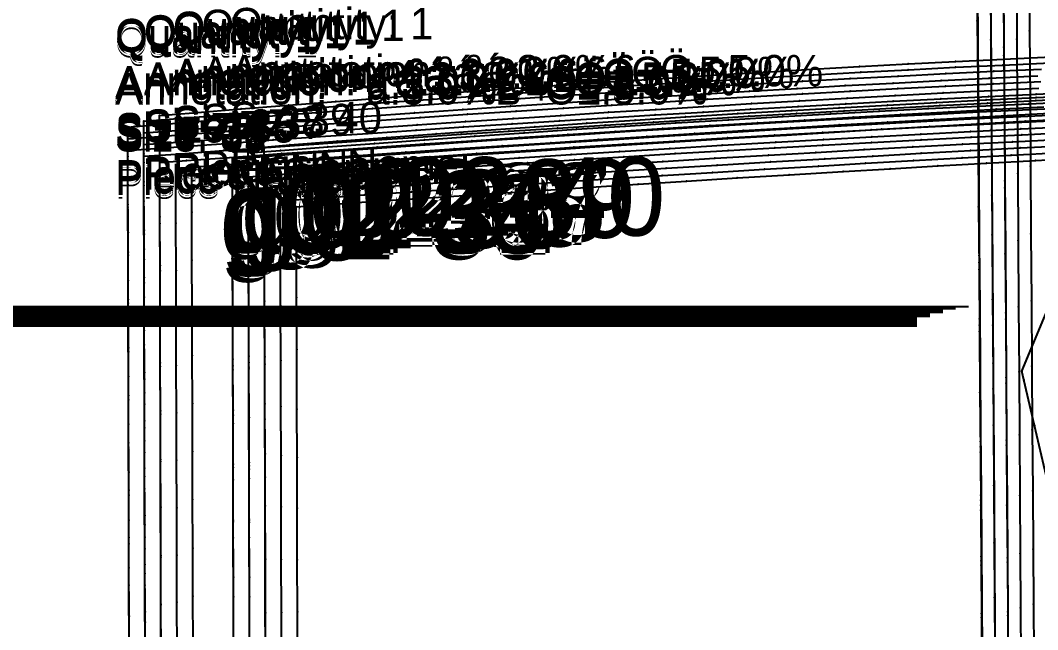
# Model space of a CAD drawing. Extents: x -2408 to 1029, y -526 to 2095.
# Drawn here: x -1262.1 to -938.1, y -318.6 to -124.4 of the extents above; entities that cross this region are included whole.
import ezdxf

# ---------------------------------------------------------------- set-up
doc = ezdxf.new("R2010")
doc.units = 0
doc.layers.add('TEXT', color=7, linetype='Continuous')

# ---------------------------------------------------------------- blocks, each defined once
blk = doc.blocks.new(' -30')
at = {"layer": '1'}
blk.add_lwpolyline([(-1200.206436, -150.139732), (-1200.249056, -135.00358), (-1200.292103, -119.713989), (-1200.335607, -104.263353), (-1200.378671, -88.973753), (-1200.421733, -73.688779), (-1200.464816, -58.399189), (-1200.507891, -43.109598), (-1200.550587, -27.947019), (-1200.593626, -12.65743), (-1200.627747, -0.536523), (-1194.125614, -0.08589), (-1179.060685, 0.957149), (-1163.826206, 2.009464), (-1148.500584, 3.061878), (-1133.339954, 4.092611), (-1118.012687, 5.120913), (-1102.898968, 6.119132), (-1087.569803, 7.117462), (-1072.409484, 8.093664), (-1057.078804, 9.069362), (-1041.792304, 10.029536), (-1026.459982, 10.979555), (-1011.357157, 11.902589), (-996.023324, 12.826319), (-980.999394, 13.717637), (-965.663827, 14.61269), (-950.544015, 15.479823), (-935.206577, 16.343182), (-920.105982, 17.176384)], dxfattribs=at)
at = {"layer": '14'}
blk.add_lwpolyline([(-1166.914701, -156.388963), (-1166.960843, -140.006391), (-1167.007532, -123.429358), (-1167.053947, -106.949569), (-1167.099267, -90.858665), (-1167.14267, -75.448343), (-1167.196139, -56.464081), (-1167.242793, -39.89965), (-1167.288559, -23.650313), (-1167.324295, -10.962315), (-1153.986417, -10.037066), (-1138.871819, -9.006644), (-1123.58041, -7.978768), (-1107.341803, -6.901625), (-1091.012845, -5.832704), (-1075.270321, -4.815399), (-1058.49008, -3.74532), (-1043.045194, -2.773585), (-1026.968327, -1.775816), (-1010.335484, -0.75873), (-993.222401, 0.270974), (-978.229422, 1.158528), (-962.987189, 2.046197), (-947.543406, 2.929759), (-931.946003, 3.804981), (-916.242685, 4.667644)], dxfattribs=at)
at = {"layer": '2'}
for p in [(-1200.627747, -0.536523), (-1167.324295, -10.962315), (-355.685272, -139.506483), (-355.685272, -139.506483)]:
    blk.add_point(p, dxfattribs=at)
at = {"layer": '3'}
for p in [(-935.206577, 16.343182), (-980.999394, 13.717637), (-965.663827, 14.61269), (-950.544015, 15.479823), (-1041.792304, 10.029536), (-1026.459982, 10.979555), (-1011.357157, 11.902589), (-996.023324, 12.826319), (-1087.569803, 7.117462), (-1072.409484, 8.093664), (-1057.078804, 9.069362), (-1133.339954, 4.092611), (-1118.012687, 5.120913), (-1102.898968, 6.119132), (-931.946003, 3.804981), (-1179.060685, 0.957149), (-1163.826206, 2.009464), (-1148.500584, 3.061878), (-993.222401, 0.270974), (-978.229422, 1.158528), (-962.987189, 2.046197), (-947.543406, 2.929759), (-1194.125614, -0.08589), (-1043.045194, -2.773585), (-1026.968327, -1.775816), (-1010.335484, -0.75873), (-1091.012845, -5.832704), (-1075.270321, -4.815399), (-1058.49008, -3.74532), (-1138.871819, -9.006644), (-1123.58041, -7.978768), (-1107.341803, -6.901625), (-1200.593626, -12.65743), (-1153.986417, -10.037066), (-1167.288559, -23.650313), (-1200.550587, -27.947019), (-369.819995, -27.875516), (-1167.242793, -39.89965), (-1200.507891, -43.109598), (-369.68072, -47.360992), (-1167.196139, -56.464081), (-1200.464816, -58.399189), (-369.539213, -67.158653), (-1200.421733, -73.688779), (-1167.14267, -75.448343), (-369.396591, -87.112386), (-1200.378671, -88.973753), (-1167.099267, -90.858665), (-1200.335607, -104.263353), (-1167.053947, -106.949569), (-369.253969, -107.066139), (-1200.292103, -119.713989), (-1167.007532, -123.429358), (-369.112463, -126.863799), (-1200.249056, -135.00358), (-1166.960843, -140.006391), (-355.048966, -142.227126), (-368.973188, -146.349275), (-351.629455, -156.847865), (-368.83726, -165.366439), (-368.705795, -183.759273), (-368.579908, -201.371646), (-368.460716, -218.047468)]:
    blk.add_point(p, dxfattribs=at)
at = {"layer": '7'}
blk.add_line((-763.632202, -125.051336), (-389.104042, -125.051336), dxfattribs=at)
at = {"layer": '8'}
for points in [[(-369.955922, -8.858333), (-369.819995, -27.875516), (-369.68072, -47.360992), (-369.539213, -67.158653), (-369.396591, -87.112386), (-369.253969, -107.066139), (-369.112463, -126.863799), (-368.973188, -146.349275), (-368.83726, -165.366439), (-368.705795, -183.759273), (-368.579908, -201.371646), (-368.460716, -218.047468), (-368.349333, -233.630645), (-368.199343, -254.61524), (-368.0732, -272.263373), (-367.974671, -286.048234), (-367.882046, -299.007114), (-367.873306, -300.229836)], [(-355.685272, -139.506483), (-348.576922, -122.774639), (-342.052132, -107.416397), (-335.8002, -92.700416), (-329.941059, -78.908997), (-323.969141, -64.852121), (-322.167053, -60.610313)], [(-336.560745, -221.276855), (-340.616566, -203.935458), (-344.339424, -188.01771), (-347.906597, -172.765615), (-351.629455, -156.847865), (-355.048966, -142.227126), (-355.685272, -139.506483)]]:
    blk.add_lwpolyline(points, dxfattribs=at)
at = {"layer": '1'}
for s, p in [('Quantity: 1', (-644.384551, -39.548169)), ('Annotation:  ºá:3.0%£¬Ö±:5.0%', (-644.384551, -54.548169)), ('Size: 30', (-644.384551, -69.548169)), ('Piece Name:  ', (-644.384551, -84.548169))]:
    blk.add_text(s, height=10, dxfattribs=at).set_placement(p)
at = {"layer": 'TEXT', "color": 7}
blk.add_text('g02-30', height=25, dxfattribs=at).set_placement((-611.17, -103.83))
blk = doc.blocks.new(' -31')
at = {"layer": '1'}
blk.add_lwpolyline([(-1205.281057, -152.404973), (-1205.323792, -136.988222), (-1205.365471, -121.953939), (-1205.407149, -106.919646), (-1205.449467, -91.652171), (-1205.491133, -76.617876), (-1205.532971, -61.521669), (-1205.574646, -46.487374), (-1205.61699, -31.217352), (-1205.658681, -16.183059), (-1205.700259, -1.180461), (-1205.707245, 1.341067), (-1193.448295, 2.198644), (-1178.379577, 3.254273), (-1162.983043, 4.333166), (-1147.523186, 5.405012), (-1132.490009, 6.425056), (-1117.027298, 7.455169), (-1101.711371, 8.462965), (-1086.246993, 9.467606), (-1071.153229, 10.433939), (-1055.686974, 11.409439), (-1040.516779, 12.352021), (-1025.048698, 13.298257), (-1009.891786, 14.210407), (-994.421841, 15.125327), (-979.087178, 16.015518), (-964.096363, 16.869138), (-948.623433, 17.732253), (-933.280246, 18.568444), (-917.805096, 19.390269)], dxfattribs=at)
at = {"layer": '14'}
blk.add_lwpolyline([(-1171.994657, -156.831797), (-1172.040799, -140.184737), (-1172.087488, -123.340077), (-1172.133903, -106.594213), (-1172.179223, -90.243531), (-1172.222626, -74.58442), (-1172.263291, -59.913282), (-1172.311831, -42.400832), (-1172.352095, -27.874221), (-1172.392714, -13.219534), (-1172.404251, -9.057315), (-1160.274824, -8.206082), (-1145.634229, -7.198198), (-1130.655726, -6.183426), (-1114.655925, -5.115705), (-1098.504616, -4.053958), (-1082.890155, -3.042497), (-1066.209824, -1.97821), (-1050.829194, -1.011836), (-1034.794891, -0.020003), (-1018.182785, 0.99029), (-1001.068756, 2.012042), (-986.057426, 2.891656), (-970.780793, 3.770144), (-955.286526, 4.643103), (-939.622287, 5.506135), (-923.835967, 6.354823)], dxfattribs=at)
at = {"layer": '2'}
for p in [(-1205.707245, 1.341067), (-1172.404251, -9.057315)]:
    blk.add_point(p, dxfattribs=at)
at = {"layer": '3'}
for p in [(-964.096363, 16.869138), (-948.623433, 17.732253), (-933.280246, 18.568444), (-1025.048698, 13.298257), (-1009.891786, 14.210407), (-994.421841, 15.125327), (-979.087178, 16.015518), (-1071.153229, 10.433939), (-1055.686974, 11.409439), (-1040.516779, 12.352021), (-1117.027298, 7.455169), (-1101.711371, 8.462965), (-1086.246993, 9.467606), (-1178.379577, 3.254273), (-1162.983043, 4.333166), (-1147.523186, 5.405012), (-1132.490009, 6.425056), (-970.780793, 3.770144), (-955.286526, 4.643103), (-939.622287, 5.506135), (-1193.448295, 2.198644), (-1018.182785, 0.99029), (-1001.068756, 2.012042), (-986.057426, 2.891656), (-1205.700259, -1.180461), (-1082.890155, -3.042497), (-1066.209824, -1.97821), (-1050.829194, -1.011836), (-1034.794891, -0.020003), (-1130.655726, -6.183426), (-1114.655925, -5.115705), (-1098.504616, -4.053958), (-1160.274824, -8.206082), (-1145.634229, -7.198198), (-1205.658681, -16.183059), (-1172.392714, -13.219534), (-1172.352095, -27.874221), (-1205.61699, -31.217352), (-1172.311831, -42.400832), (-369.68072, -45.281497), (-1205.574646, -46.487374), (-1205.532971, -61.521669), (-1172.263291, -59.913282), (-369.539213, -65.241963), (-1205.491133, -76.617876), (-1172.222626, -74.58442), (-369.396591, -85.359785), (-1172.179223, -90.243531), (-1205.449467, -91.652171), (-1172.133903, -106.594213), (-369.253969, -105.477627), (-1205.407149, -106.919646), (-1205.365471, -121.953939), (-1172.087488, -123.340077), (-369.112463, -125.438093), (-1205.323792, -136.988222), (-1172.040799, -140.184737), (-368.973188, -145.083808), (-368.83726, -164.257396), (-368.705795, -182.801482), (-368.579908, -200.558689), (-368.460715, -217.371643)]:
    blk.add_point(p, dxfattribs=at)
at = {"layer": '7'}
blk.add_line((-763.632202, -125.051336), (-389.104042, -125.051336), dxfattribs=at)
at = {"layer": '8'}
blk.add_lwpolyline([(-369.819994, -25.635782), (-369.68072, -45.281497), (-369.539213, -65.241963), (-369.396591, -85.359785), (-369.253969, -105.477627), (-369.112463, -125.438093), (-368.973188, -145.083808), (-368.83726, -164.257396), (-368.705795, -182.801482), (-368.579908, -200.558689), (-368.460715, -217.371643), (-368.349333, -233.082968), (-368.246875, -247.535287), (-368.112365, -266.508852), (-368.004214, -281.764444), (-367.907521, -295.403656), (-367.873306, -300.229836)], dxfattribs=at)
at = {"layer": '1'}
for s, p in [('Quantity: 1', (-644.39712, -39.590238)), ('Annotation:  ºá:3.0%£¬Ö±:5.0%', (-644.39712, -54.590238)), ('Size: 31', (-644.39712, -69.590238)), ('Piece Name:  ', (-644.39712, -84.590238))]:
    blk.add_text(s, height=10, dxfattribs=at).set_placement(p)
at = {"layer": 'TEXT', "color": 7}
blk.add_text('g02-31', height=25, dxfattribs=at).set_placement((-609.9, -103.02))
blk = doc.blocks.new(' -32')
at = {"layer": '1'}
blk.add_lwpolyline([(-1210.360055, -153.153848), (-1210.402522, -137.589816), (-1210.444728, -122.123822), (-1210.486932, -106.657838), (-1210.528462, -91.436508), (-1210.570655, -75.970504), (-1210.612486, -60.636584), (-1210.654677, -45.1706), (-1210.696988, -29.660098), (-1210.739187, -14.194114), (-1210.780326, 0.875778), (-1210.786667, 3.198063), (-1202.287103, 3.807509), (-1187.123322, 4.891807), (-1172.039516, 5.964965), (-1156.995739, 7.022234), (-1141.560433, 8.083185), (-1126.513523, 9.094761), (-1111.396355, 10.096129), (-1096.34761, 11.079842), (-1080.866221, 12.075616), (-1065.815472, 13.027221), (-1050.673143, 13.968925), (-1035.620396, 14.889368), (-1020.483334, 15.798457), (-1005.428564, 16.685545), (-989.985983, 17.577232), (-974.929201, 18.42805), (-959.45837, 19.282104), (-944.399344, 20.092843), (-929.266918, 20.886145)], dxfattribs=at)
at = {"layer": '14'}
blk.add_lwpolyline([(-1177.07469, -157.274654), (-1177.120831, -140.363089), (-1177.16752, -123.250802), (-1177.213936, -106.2389), (-1177.259256, -89.62844), (-1177.302659, -73.720537), (-1177.343323, -58.816287), (-1177.391864, -41.025596), (-1177.432128, -26.268183), (-1177.472747, -11.38067), (-1177.484283, -7.152315), (-1171.534964, -6.727546), (-1156.948361, -5.70614), (-1141.999308, -4.679547), (-1126.916285, -3.661209), (-1111.495954, -2.636882), (-1096.456351, -1.653606), (-1080.280263, -0.613167), (-1065.282785, 0.335568), (-1049.577514, 1.312469), (-1033.240274, 2.310251), (-1016.346685, 3.321644), (-998.972567, 4.339362), (-983.75547, 5.211206), (-968.288621, 6.077769), (-952.619872, 6.934457), (-936.796781, 7.776695), (-920.867203, 8.599889)], dxfattribs=at)
at = {"layer": '2'}
for p in [(-1210.786667, 3.198063), (-1177.484283, -7.152315)]:
    blk.add_point(p, dxfattribs=at)
at = {"layer": '3'}
for p in [(-944.399344, 20.092843), (-1005.428564, 16.685545), (-989.985983, 17.577232), (-974.929201, 18.42805), (-959.45837, 19.282104), (-1065.815472, 13.027221), (-1050.673143, 13.968925), (-1035.620396, 14.889368), (-1020.483334, 15.798457), (-1111.396355, 10.096129), (-1096.34761, 11.079842), (-1080.866221, 12.075616), (-1156.995739, 7.022234), (-1141.560433, 8.083185), (-1126.513523, 9.094761), (-952.619872, 6.934457), (-936.796781, 7.776695), (-1202.287103, 3.807509), (-1187.123322, 4.891807), (-1172.039516, 5.964965), (-1016.346685, 3.321644), (-998.972567, 4.339362), (-983.75547, 5.211206), (-968.288621, 6.077769), (-1210.780326, 0.875778), (-1065.282785, 0.335568), (-1049.577514, 1.312469), (-1033.240274, 2.310251), (-1111.495954, -2.636882), (-1096.456351, -1.653606), (-1080.280263, -0.613167), (-1156.948361, -5.70614), (-1141.999308, -4.679547), (-1126.916285, -3.661209), (-1171.534964, -6.727546), (-1177.472747, -11.38067), (-1210.739187, -14.194114), (-1177.432128, -26.268183), (-1210.696988, -29.660098), (-1177.391864, -41.025596), (-1210.654677, -45.1706), (-369.680719, -43.202007), (-1210.612486, -60.636584), (-1177.343323, -58.816287), (-369.539213, -63.32526), (-1177.302659, -73.720537), (-1210.570655, -75.970504), (-369.396591, -83.60721), (-1177.259256, -89.62844), (-1210.528462, -91.436508), (-1210.486932, -106.657838), (-1177.213936, -106.2389), (-369.253969, -103.88914), (-1210.444728, -122.123822), (-1177.16752, -123.250802), (-369.112463, -124.012412), (-1210.402522, -137.589816), (-1177.120831, -140.363089), (-368.973188, -143.818365), (-368.83726, -163.14834), (-368.705795, -181.843678), (-368.579908, -199.74572), (-368.460715, -216.695807)]:
    blk.add_point(p, dxfattribs=at)
at = {"layer": '7'}
blk.add_line((-763.632202, -125.051336), (-389.104042, -125.051336), dxfattribs=at)
at = {"layer": '8'}
blk.add_lwpolyline([(-369.819994, -23.396054), (-369.680719, -43.202007), (-369.539213, -63.32526), (-369.396591, -83.60721), (-369.253969, -103.88914), (-369.112463, -124.012412), (-368.973188, -143.818365), (-368.83726, -163.14834), (-368.705795, -181.843678), (-368.579908, -199.74572), (-368.460715, -216.695807), (-368.349333, -232.535279), (-368.246875, -247.105478), (-368.112365, -266.23381), (-368.004213, -281.613841), (-367.907521, -295.364287), (-367.873306, -300.229836)], dxfattribs=at)
at = {"layer": '1'}
for s, p in [('Quantity: 1', (-644.409082, -39.633162)), ('Annotation:  ºá:3.0%£¬Ö±:5.0%', (-644.409082, -54.633162)), ('Size: 32', (-644.409082, -69.633162)), ('Piece Name:  ', (-644.409082, -84.633162))]:
    blk.add_text(s, height=10, dxfattribs=at).set_placement(p)
at = {"layer": 'TEXT', "color": 7}
blk.add_text('g02-32', height=25, dxfattribs=at).set_placement((-608.5, -103.09))
blk = doc.blocks.new(' -33')
at = {"layer": '1'}
blk.add_lwpolyline([(-1215.434881, -155.466683), (-1215.476409, -140.004553), (-1215.516961, -124.902318), (-1215.558648, -109.378675), (-1215.599216, -94.276419), (-1215.639794, -79.174183), (-1215.681345, -63.71205), (-1215.721925, -48.609813), (-1215.762402, -33.541107), (-1215.802962, -18.438851), (-1215.844353, -3.030289), (-1215.866241, 5.11574), (-1205.537325, 5.851105), (-1190.44015, 6.924984), (-1175.367144, 7.995606), (-1160.186074, 9.066725), (-1145.116056, 10.111526), (-1129.932057, 11.140324), (-1114.849326, 12.142255), (-1099.662844, 13.133752), (-1084.175492, 14.127343), (-1068.986788, 15.084432), (-1053.586207, 16.036767), (-1038.395303, 16.957794), (-1023.205807, 17.860224), (-1008.012674, 18.74379), (-992.851136, 19.605462), (-977.655667, 20.448117), (-962.378839, 21.273721), (-947.180992, 22.072432), (-931.779804, 22.856026), (-916.57929, 23.602129)], dxfattribs=at)
at = {"layer": '14'}
blk.add_lwpolyline([(-1182.185381, -146.304561), (-1182.231979, -128.958626), (-1182.278577, -111.612691), (-1182.324354, -94.572561), (-1182.368487, -78.144041), (-1182.410156, -62.632936), (-1182.460461, -43.907103), (-1182.502976, -28.080743), (-1182.542201, -13.479504), (-1182.564316, -5.247315), (-1174.929201, -4.697053), (-1160.223213, -3.660386), (-1144.75197, -2.592847), (-1129.258515, -1.544077), (-1113.4879, -0.495977), (-1098.151935, 0.50504), (-1081.693632, 1.559574), (-1066.460696, 2.517314), (-1050.530637, 3.499808), (-1033.979155, 4.499487), (-1016.881948, 5.50878), (-1001.850177, 6.375805), (-986.520822, 7.239562), (-970.941483, 8.095285), (-955.159831, 8.93821), (-939.223461, 9.763571), (-923.180193, 10.566594)], dxfattribs=at)
at = {"layer": '2'}
for p in [(-1215.866241, 5.11574), (-1182.564316, -5.247315)]:
    blk.add_point(p, dxfattribs=at)
at = {"layer": '3'}
for p in [(-931.779804, 22.856026), (-992.851136, 19.605462), (-977.655667, 20.448117), (-962.378839, 21.273721), (-947.180992, 22.072432), (-1038.395303, 16.957794), (-1023.205807, 17.860224), (-1008.012674, 18.74379), (-1099.662844, 13.133752), (-1084.175492, 14.127343), (-1068.986788, 15.084432), (-1053.586207, 16.036767), (-1145.116056, 10.111526), (-1129.932057, 11.140324), (-1114.849326, 12.142255), (-939.223461, 9.763571), (-1190.44015, 6.924984), (-1175.367144, 7.995606), (-1160.186074, 9.066725), (-986.520822, 7.239562), (-970.941483, 8.095285), (-955.159831, 8.93821), (-1205.537325, 5.851105), (-1050.530637, 3.499808), (-1033.979155, 4.499487), (-1016.881948, 5.50878), (-1001.850177, 6.375805), (-1098.151935, 0.50504), (-1081.693632, 1.559574), (-1066.460696, 2.517314), (-1215.844353, -3.030289), (-1144.75197, -2.592847), (-1129.258515, -1.544077), (-1113.4879, -0.495977), (-1174.929201, -4.697053), (-1160.223213, -3.660386), (-1182.542201, -13.479504), (-1215.802962, -18.438851), (-1182.502976, -28.080743), (-1215.762402, -33.541107), (-369.680719, -41.122498), (-1182.460461, -43.907103), (-1215.721925, -48.609813), (-369.539213, -61.408575), (-1215.681345, -63.71205), (-1182.410156, -62.632936), (-1215.639794, -79.174183), (-1182.368487, -78.144041), (-369.396591, -81.854595), (-1215.599216, -94.276419), (-1182.324354, -94.572561), (-369.253969, -102.300615), (-1215.558648, -109.378675), (-1182.278577, -111.612691), (-369.112463, -122.586692), (-1215.516961, -124.902318), (-1182.231979, -128.958626), (-1215.476409, -140.004553), (-368.973188, -142.552883), (-368.83726, -162.039247), (-368.705795, -180.885839), (-368.579908, -198.932717), (-368.460715, -216.01997)]:
    blk.add_point(p, dxfattribs=at)
at = {"layer": '7'}
blk.add_line((-763.632202, -125.051336), (-389.104042, -125.051336), dxfattribs=at)
at = {"layer": '8'}
blk.add_lwpolyline([(-369.819994, -21.156306), (-369.680719, -41.122498), (-369.539213, -61.408575), (-369.396591, -81.854595), (-369.253969, -102.300615), (-369.112463, -122.586692), (-368.973188, -142.552883), (-368.83726, -162.039247), (-368.705795, -180.885839), (-368.579908, -198.932717), (-368.460715, -216.01997), (-368.349333, -231.98759), (-368.246875, -246.675668), (-368.112365, -265.958768), (-368.004214, -281.46322), (-367.907521, -295.324925), (-367.873306, -300.229836)], dxfattribs=at)
at = {"layer": '1'}
for s, p in [('Quantity: 1', (-644.419332, -39.670074)), ('Annotation:  ºá:3.0%£¬Ö±:5.0%', (-644.419332, -54.670074)), ('Size: 33', (-644.419332, -69.670074)), ('Piece Name:  ', (-644.419332, -84.670074))]:
    blk.add_text(s, height=10, dxfattribs=at).set_placement(p)
at = {"layer": 'TEXT', "color": 7}
blk.add_text('g02-33', height=25, dxfattribs=at).set_placement((-610.94, -103.81))
blk = doc.blocks.new(' -34')
at = {"layer": '1'}
blk.add_lwpolyline([(-1220.513163, -156.506643), (-1220.553238, -141.361317), (-1220.593739, -126.054878), (-1220.633985, -110.844911), (-1220.674486, -95.538453), (-1220.714982, -80.232014), (-1220.755045, -65.086689), (-1220.795531, -49.780232), (-1220.836098, -34.443505), (-1220.876595, -19.137068), (-1220.917111, -3.830611), (-1220.94574, 6.979801), (-1219.669566, 7.071949), (-1204.857706, 8.143494), (-1189.750347, 9.240099), (-1174.627318, 10.331431), (-1159.657932, 11.38808), (-1144.531327, 12.42884), (-1129.138885, 13.46712), (-1114.009684, 14.469446), (-1098.599747, 15.470669), (-1083.468048, 16.434266), (-1068.132441, 17.391459), (-1052.99834, 18.316702), (-1037.754675, 19.228593), (-1022.618181, 20.113599), (-1007.441167, 20.979895), (-992.302211, 21.821958), (-977.184378, 22.639662), (-962.042918, 23.434851), (-946.865268, 24.207538), (-931.721191, 24.951114), (-916.239627, 25.679105)], dxfattribs=at)
at = {"layer": '14'}
blk.add_lwpolyline([(-1187.265338, -146.571682), (-1187.311935, -128.958625), (-1187.358533, -111.345587), (-1187.40431, -94.043062), (-1187.448443, -77.361566), (-1187.490112, -61.611594), (-1187.540417, -42.597406), (-1187.582932, -26.527351), (-1187.622157, -11.701268), (-1187.644272, -3.342315), (-1184.761505, -3.130567), (-1170.050163, -2.074479), (-1154.533458, -0.988647), (-1139.768792, 0.022965), (-1124.578625, 1.043642), (-1109.698552, 2.024555), (-1093.639527, 3.062558), (-1078.709427, 4.00843), (-1063.038824, 4.981172), (-1046.703312, 5.972932), (-1029.778474, 6.975854), (-1014.859924, 7.838422), (-999.611605, 8.698471), (-984.081227, 9.551048), (-968.316431, 10.391207), (-952.36486, 11.213999), (-936.274156, 12.014474), (-920.091959, 12.787686)], dxfattribs=at)
at = {"layer": '2'}
for p in [(-1220.94574, 6.979801), (-1187.644272, -3.342315)]:
    blk.add_point(p, dxfattribs=at)
at = {"layer": '3'}
for p in [(-962.042918, 23.434851), (-946.865268, 24.207538), (-931.721191, 24.951114), (-1022.618181, 20.113599), (-1007.441167, 20.979895), (-992.302211, 21.821958), (-977.184378, 22.639662), (-1083.468048, 16.434266), (-1068.132441, 17.391459), (-1052.99834, 18.316702), (-1037.754675, 19.228593), (-1129.138885, 13.46712), (-1114.009684, 14.469446), (-1098.599747, 15.470669), (-1174.627318, 10.331431), (-1159.657932, 11.38808), (-1144.531327, 12.42884), (-968.316431, 10.391207), (-952.36486, 11.213999), (-936.274156, 12.014474), (-1219.669566, 7.071949), (-1204.857706, 8.143494), (-1189.750347, 9.240099), (-1029.778474, 6.975854), (-1014.859924, 7.838422), (-999.611605, 8.698471), (-984.081227, 9.551048), (-1078.709427, 4.00843), (-1063.038824, 4.981172), (-1046.703312, 5.972932), (-1139.768792, 0.022965), (-1124.578625, 1.043642), (-1109.698552, 2.024555), (-1093.639527, 3.062558), (-1184.761505, -3.130567), (-1170.050163, -2.074479), (-1154.533458, -0.988647), (-1220.917111, -3.830611), (-1187.622157, -11.701268), (-1220.876595, -19.137068), (-1187.582932, -26.527351), (-1220.836098, -34.443505), (-369.68072, -39.042988), (-1187.540417, -42.597406), (-1220.795531, -49.780232), (-369.539213, -59.491889), (-1187.490112, -61.611594), (-1220.755045, -65.086689), (-1187.448443, -77.361566), (-1220.714982, -80.232014), (-369.396591, -80.101979), (-1220.674486, -95.538453), (-1187.40431, -94.043062), (-369.253969, -100.712126), (-1220.633985, -110.844911), (-1187.358533, -111.345587), (-369.112463, -121.161008), (-1220.593739, -126.054878), (-1187.311935, -128.958625), (-1220.553238, -141.361317), (-368.973188, -141.287438), (-368.83726, -160.930188), (-368.705795, -179.928033), (-368.579908, -198.119746), (-368.460715, -215.344131)]:
    blk.add_point(p, dxfattribs=at)
at = {"layer": '7'}
blk.add_line((-763.632202, -125.051336), (-389.104042, -125.051336), dxfattribs=at)
at = {"layer": '8'}
blk.add_lwpolyline([(-369.819994, -18.916558), (-369.68072, -39.042988), (-369.539213, -59.491889), (-369.396591, -80.101979), (-369.253969, -100.712126), (-369.112463, -121.161008), (-368.973188, -141.287438), (-368.83726, -160.930188), (-368.705795, -179.928033), (-368.579908, -198.119746), (-368.460715, -215.344131), (-368.349333, -231.439899), (-368.246875, -246.245857), (-368.112365, -265.683725), (-368.004214, -281.312598), (-367.907521, -295.285564), (-367.873306, -300.229836)], dxfattribs=at)
at = {"layer": '1'}
for s, p in [('Quantity: 1', (-644.430513, -39.70312)), ('Annotation:  ºá:3.0%£¬Ö±:5.0%', (-644.430513, -54.70312)), ('Size: 34', (-644.430513, -69.70312)), ('Piece Name:  ', (-644.430513, -84.70312))]:
    blk.add_text(s, height=10, dxfattribs=at).set_placement(p)
at = {"layer": 'TEXT', "color": 7}
blk.add_text('g02-34', height=25, dxfattribs=at).set_placement((-609.73, -103.16))
blk = doc.blocks.new(' -35')
at = {"layer": '1'}
blk.add_lwpolyline([(-1215.428407, -158.763424), (-1215.468589, -143.34736), (-1215.509001, -127.842156), (-1215.549406, -112.336934), (-1215.589746, -96.852693), (-1215.63014, -81.347472), (-1215.670317, -65.931418), (-1215.710733, -50.426195), (-1215.750372, -35.214684), (-1215.790765, -19.70948), (-1215.831158, -4.204256), (-1215.865173, 8.849696), (-1204.897388, 9.65674), (-1189.752275, 10.769488), (-1174.687906, 11.873828), (-1159.485286, 12.979498), (-1144.032762, 14.080734), (-1128.826537, 15.135756), (-1113.466432, 16.17709), (-1098.257195, 17.187424), (-1083.095365, 18.174498), (-1067.88342, 19.144503), (-1052.843299, 20.082812), (-1037.62876, 21.010414), (-1022.317543, 21.921666), (-1007.100354, 22.804557), (-991.843722, 23.665668), (-976.623719, 24.499686), (-961.287901, 25.314339), (-946.065137, 26.095991), (-930.879642, 26.845534)], dxfattribs=at)
at = {"layer": '14'}
blk.add_lwpolyline([(-1182.185381, -146.838784), (-1182.231979, -128.958643), (-1182.278577, -111.078482), (-1182.324354, -93.513564), (-1182.368487, -76.579073), (-1182.410156, -60.59027), (-1182.448539, -45.862357), (-1182.493184, -28.731346), (-1182.535756, -12.396173), (-1182.564316, -1.437315), (-1174.333899, -0.823869), (-1159.232682, 0.272832), (-1143.487723, 1.388222), (-1127.78171, 2.476267), (-1111.832388, 3.557686), (-1096.347867, 4.585634), (-1079.75101, 5.663628), (-1064.405281, 6.638337), (-1048.370479, 7.633848), (-1031.722486, 8.641986), (-1014.537182, 9.654577), (-999.436765, 10.519862), (-984.045124, 11.377264), (-968.410118, 12.221633), (-952.579384, 13.047829), (-936.600783, 13.850699), (-920.522136, 14.625094)], dxfattribs=at)
at = {"layer": '2'}
for p in [(-1215.865173, 8.849696), (-1182.564316, -1.437315)]:
    blk.add_point(p, dxfattribs=at)
at = {"layer": '3'}
for p in [(-946.065137, 26.095991), (-1007.100354, 22.804557), (-991.843722, 23.665668), (-976.623719, 24.499686), (-961.287901, 25.314339), (-1052.843299, 20.082812), (-1037.62876, 21.010414), (-1022.317543, 21.921666), (-1098.257195, 17.187424), (-1083.095365, 18.174498), (-1067.88342, 19.144503), (-1159.485286, 12.979498), (-1144.032762, 14.080734), (-1128.826537, 15.135756), (-1113.466432, 16.17709), (-952.579384, 13.047829), (-936.600783, 13.850699), (-1189.752275, 10.769488), (-1174.687906, 11.873828), (-999.436765, 10.519862), (-984.045124, 11.377264), (-968.410118, 12.221633), (-1204.897388, 9.65674), (-1064.405281, 6.638337), (-1048.370479, 7.633848), (-1031.722486, 8.641986), (-1014.537182, 9.654577), (-1111.832388, 3.557686), (-1096.347867, 4.585634), (-1079.75101, 5.663628), (-1159.232682, 0.272832), (-1143.487723, 1.388222), (-1127.78171, 2.476267), (-1174.333899, -0.823869), (-1215.831158, -4.204256), (-1182.535756, -12.396173), (-1215.790765, -19.70948), (-1182.493184, -28.731346), (-1215.750372, -35.214684), (-369.680719, -36.963495), (-1182.448539, -45.862357), (-1215.710733, -50.426195), (-369.539213, -57.575183), (-1182.410156, -60.59027), (-1215.670317, -65.931418), (-1182.368487, -76.579073), (-369.396591, -78.3494), (-1215.63014, -81.347472), (-1182.324354, -93.513564), (-1215.589746, -96.852693), (-369.253969, -99.123598), (-1215.549406, -112.336934), (-1182.278577, -111.078482), (-369.112463, -119.735286), (-1215.509001, -127.842156), (-1182.231979, -128.958643), (-368.973188, -140.021991), (-1215.468589, -143.34736), (-368.83726, -159.821128), (-368.705795, -178.970225), (-368.579908, -197.306773), (-368.460715, -214.668292)]:
    blk.add_point(p, dxfattribs=at)
at = {"layer": '7'}
blk.add_line((-763.632202, -125.051336), (-389.104042, -125.051336), dxfattribs=at)
at = {"layer": '8'}
blk.add_lwpolyline([(-369.819994, -16.676809), (-369.680719, -36.963495), (-369.539213, -57.575183), (-369.396591, -78.3494), (-369.253969, -99.123598), (-369.112463, -119.735286), (-368.973188, -140.021991), (-368.83726, -159.821128), (-368.705795, -178.970225), (-368.579908, -197.306773), (-368.460715, -214.668292), (-368.349333, -230.892208), (-368.246876, -245.816044), (-368.112366, -265.408659), (-368.004214, -281.161993), (-367.907521, -295.246193), (-367.873306, -300.229836)], dxfattribs=at)
at = {"layer": '1'}
for s, p in [('Quantity: 1', (-639.360597, -39.736837)), ('Annotation:  ºá:3.0%£¬Ö±:5.0%', (-639.360597, -54.736837)), ('Size: 35', (-639.360597, -69.736837)), ('Piece Name:  ', (-639.360597, -84.736837))]:
    blk.add_text(s, height=10, dxfattribs=at).set_placement(p)
at = {"layer": 'TEXT', "color": 7}
blk.add_text('g02-35', height=25, dxfattribs=at).set_placement((-601.63, -102.86))
blk = doc.blocks.new(' -36')
at = {"layer": '1'}
blk.add_lwpolyline([(-1220.54077, -146.587111), (-1220.579563, -131.481677), (-1220.618357, -116.376231), (-1220.657257, -101.229339), (-1220.69605, -86.123893), (-1220.734759, -71.048297), (-1220.77354, -55.942852), (-1220.813252, -40.476919), (-1220.852047, -25.371473), (-1220.890837, -10.266046), (-1220.930172, 5.059131), (-1220.944672, 10.710456), (-1219.251535, 10.836842), (-1204.430475, 11.945399), (-1189.00801, 13.102936), (-1173.870296, 14.230877), (-1158.41399, 15.352952), (-1143.271855, 16.420164), (-1127.880667, 17.481198), (-1112.735519, 18.504248), (-1097.316399, 19.522706), (-1082.168241, 20.500342), (-1066.827537, 21.467786), (-1051.676464, 22.400629), (-1036.410653, 23.317033), (-1021.256825, 24.202708), (-1006.057486, 25.066314), (-990.900814, 25.901619), (-975.755622, 26.709103), (-960.595979, 27.489451), (-945.386085, 28.243615), (-930.223439, 28.963117)], dxfattribs=at)
at = {"layer": '14'}
blk.add_lwpolyline([(-1187.265338, -147.105886), (-1187.311935, -128.958642), (-1187.358533, -110.811379), (-1187.40431, -92.984066), (-1187.448443, -75.796599), (-1187.490112, -59.568945), (-1187.528495, -44.621003), (-1187.57314, -27.23409), (-1187.615712, -10.654885), (-1187.644272, 0.467685), (-1184.832577, 0.681603), (-1170.198083, 1.766658), (-1154.712018, 2.882182), (-1139.961434, 3.919556), (-1124.777417, 4.963983), (-1109.897921, 5.965381), (-1093.83509, 7.022345), (-1078.898377, 7.982841), (-1063.218173, 8.967748), (-1046.870382, 9.968601), (-1029.930705, 10.976945), (-1014.997467, 11.840784), (-999.732822, 12.698583), (-984.184671, 13.545005), (-968.400697, 14.374727), (-952.428582, 15.182423), (-936.316231, 15.962758), (-920.111287, 16.710408)], dxfattribs=at)
at = {"layer": '2'}
for p in [(-1220.944672, 10.710456), (-1187.644272, 0.467685)]:
    blk.add_point(p, dxfattribs=at)
at = {"layer": '3'}
for p in [(-975.755622, 26.709103), (-960.595979, 27.489451), (-945.386085, 28.243615), (-1036.410653, 23.317033), (-1021.256825, 24.202708), (-1006.057486, 25.066314), (-990.900814, 25.901619), (-1097.316399, 19.522706), (-1082.168241, 20.500342), (-1066.827537, 21.467786), (-1051.676464, 22.400629), (-1143.271855, 16.420164), (-1127.880667, 17.481198), (-1112.735519, 18.504248), (-1189.00801, 13.102936), (-1173.870296, 14.230877), (-1158.41399, 15.352952), (-984.184671, 13.545005), (-968.400697, 14.374727), (-952.428582, 15.182423), (-936.316231, 15.962758), (-1219.251535, 10.836842), (-1204.430475, 11.945399), (-1046.870382, 9.968601), (-1029.930705, 10.976945), (-1014.997467, 11.840784), (-999.732822, 12.698583), (-1093.83509, 7.022345), (-1078.898377, 7.982841), (-1063.218173, 8.967748), (-1220.930172, 5.059131), (-1139.961434, 3.919556), (-1124.777417, 4.963983), (-1109.897921, 5.965381), (-1184.832577, 0.681603), (-1170.198083, 1.766658), (-1154.712018, 2.882182), (-1220.890837, -10.266046), (-1187.615712, -10.654885), (-1220.852047, -25.371473), (-1187.57314, -27.23409), (-1220.813252, -40.476919), (-1187.528495, -44.621003), (-369.610175, -45.240538), (-1220.77354, -55.942852), (-1187.490112, -59.568945), (-369.467972, -66.117421), (-1220.734759, -71.048297), (-1187.448443, -75.796599), (-1220.69605, -86.123893), (-369.32521, -87.076182), (-1187.40431, -92.984066), (-1220.657257, -101.229339), (-369.183007, -107.953046), (-1187.358533, -110.811379), (-1220.618357, -116.376231), (-1187.311935, -128.958642), (-369.042477, -128.584257), (-1220.579563, -131.481677), (-368.904736, -148.805947), (-368.7709, -168.454358), (-368.642084, -187.365733), (-368.519405, -205.376208), (-368.403978, -222.322025)]:
    blk.add_point(p, dxfattribs=at)
at = {"layer": '7'}
blk.add_line((-763.632202, -125.051336), (-389.104042, -125.051336), dxfattribs=at)
at = {"layer": '8'}
blk.add_lwpolyline([(-369.750706, -24.609345), (-369.610175, -45.240538), (-369.467972, -66.117421), (-369.32521, -87.076182), (-369.183007, -107.953046), (-369.042477, -128.584257), (-368.904736, -148.805947), (-368.7709, -168.454358), (-368.642084, -187.365733), (-368.519405, -205.376208), (-368.403978, -222.322025), (-368.296919, -238.039417), (-368.199343, -252.364535), (-368.0732, -270.883463), (-367.974671, -285.348496), (-367.882046, -298.946789), (-367.873306, -300.229836)], dxfattribs=at)
at = {"layer": '1'}
for s, p in [('Quantity: 1', (-639.370332, -39.784886)), ('Annotation:  ºá:3.0%£¬Ö±:5.0%', (-639.370332, -54.784886)), ('Size: 36', (-639.370332, -69.784886)), ('Piece Name:  ', (-639.370332, -84.784886))]:
    blk.add_text(s, height=10, dxfattribs=at).set_placement(p)
at = {"layer": 'TEXT', "color": 7}
blk.add_text('g02-36', height=25, dxfattribs=at).set_placement((-608.57, -104.06))
blk = doc.blocks.new(' -37')
at = {"layer": '1'}
blk.add_lwpolyline([(-1215.459262, -147.457187), (-1215.499531, -131.546097), (-1215.538244, -116.246978), (-1215.577228, -100.837023), (-1215.615928, -85.537904), (-1215.654729, -70.202585), (-1215.693452, -54.903467), (-1215.731699, -39.792069), (-1215.770413, -24.492951), (-1215.809128, -9.193832), (-1215.847312, 5.891087), (-1215.864258, 12.58427), (-1205.397274, 13.379208), (-1190.494607, 14.508988), (-1175.476968, 15.644563), (-1160.255966, 16.78625), (-1144.832288, 17.918134), (-1129.607138, 19.001811), (-1114.254722, 20.065955), (-1099.02598, 21.097779), (-1083.86001, 22.102147), (-1068.628156, 23.087213), (-1053.575439, 24.036722), (-1038.340487, 24.97283), (-1023.01061, 25.889038), (-1007.772551, 26.773451), (-992.492097, 27.632547), (-977.250894, 28.460483), (-961.886137, 29.265319), (-946.641757, 30.032803), (-931.141849, 30.777437)], dxfattribs=at)
at = {"layer": '14'}
blk.add_lwpolyline([(-1182.185381, -147.373008), (-1182.231979, -128.958642), (-1182.278577, -110.544275), (-1182.324354, -92.454568), (-1182.368487, -75.014124), (-1182.410156, -58.547605), (-1182.448539, -43.379665), (-1182.493184, -25.736821), (-1182.535756, -8.913597), (-1182.564316, 2.372685), (-1174.446523, 2.998163), (-1159.396418, 4.124659), (-1143.675003, 5.269034), (-1127.97972, 6.38312), (-1112.033518, 7.487893), (-1096.547086, 8.535442), (-1079.943965, 9.631021), (-1064.589513, 10.618747), (-1048.543135, 11.624431), (-1031.880898, 12.639294), (-1014.678938, 13.654551), (-999.562379, 14.518438), (-984.153024, 15.37064), (-968.498774, 16.205628), (-952.64753, 17.017874), (-936.647193, 17.801848), (-920.545628, 18.552025)], dxfattribs=at)
at = {"layer": '2'}
for p in [(-1215.864258, 12.58427), (-1182.564316, 2.372685)]:
    blk.add_point(p, dxfattribs=at)
at = {"layer": '3'}
for p in [(-961.886137, 29.265319), (-946.641757, 30.032803), (-1007.772551, 26.773451), (-992.492097, 27.632547), (-977.250894, 28.460483), (-1068.628156, 23.087213), (-1053.575439, 24.036722), (-1038.340487, 24.97283), (-1023.01061, 25.889038), (-1114.254722, 20.065955), (-1099.02598, 21.097779), (-1083.86001, 22.102147), (-1160.255966, 16.78625), (-1144.832288, 17.918134), (-1129.607138, 19.001811), (-968.498774, 16.205628), (-952.64753, 17.017874), (-936.647193, 17.801848), (-1205.397274, 13.379208), (-1190.494607, 14.508988), (-1175.476968, 15.644563), (-1014.678938, 13.654551), (-999.562379, 14.518438), (-984.153024, 15.37064), (-1064.589513, 10.618747), (-1048.543135, 11.624431), (-1031.880898, 12.639294), (-1112.033518, 7.487893), (-1096.547086, 8.535442), (-1079.943965, 9.631021), (-1215.847312, 5.891087), (-1159.396418, 4.124659), (-1143.675003, 5.269034), (-1127.97972, 6.38312), (-1174.446523, 2.998163), (-1215.809128, -9.193832), (-1182.535756, -8.913597), (-1215.770413, -24.492951), (-1182.493184, -25.736821), (-1215.731699, -39.792069), (-1182.448539, -43.379665), (-369.610176, -43.242187), (-1215.693452, -54.903467), (-1182.410156, -58.547605), (-369.467972, -64.282696), (-1215.654729, -70.202585), (-1182.368487, -75.014124), (-1215.615928, -85.537904), (-369.32521, -85.405707), (-1182.324354, -92.454568), (-1215.577228, -100.837023), (-369.183007, -106.446178), (-1182.278577, -110.544275), (-1215.538244, -116.246978), (-1182.231979, -128.958642), (-369.042477, -127.239072), (-1215.499531, -131.546097), (-368.904736, -147.619234), (-368.7709, -167.421662), (-368.642084, -186.481206), (-368.519405, -204.632826), (-368.403978, -221.711475)]:
    blk.add_point(p, dxfattribs=at)
at = {"layer": '7'}
blk.add_line((-763.632202, -125.051336), (-389.104042, -125.051336), dxfattribs=at)
at = {"layer": '8'}
blk.add_lwpolyline([(-369.750706, -22.449312), (-369.610176, -43.242187), (-369.467972, -64.282696), (-369.32521, -85.405707), (-369.183007, -106.446178), (-369.042477, -127.239072), (-368.904736, -147.619234), (-368.7709, -167.421662), (-368.642084, -186.481206), (-368.519405, -204.632826), (-368.403978, -221.711475), (-368.296919, -237.552013), (-368.199343, -251.98942), (-368.0732, -270.653467), (-367.974671, -285.23187), (-367.882046, -298.936734), (-367.873306, -300.229836)], dxfattribs=at)
at = {"layer": '1'}
for s, p in [('Quantity: 1', (-634.30037, -39.82617)), ('Annotation:  ºá:3.0%£¬Ö±:5.0%', (-634.30037, -54.82617)), ('Size: 37', (-634.30037, -69.82617)), ('Piece Name:  ', (-634.30037, -84.82617))]:
    blk.add_text(s, height=10, dxfattribs=at).set_placement(p)
at = {"layer": 'TEXT', "color": 7}
blk.add_text('g02-37', height=25, dxfattribs=at).set_placement((-598.72, -103.6))
blk = doc.blocks.new(' -38')
at = {"layer": '1'}
blk.add_lwpolyline([(-1220.536109, -148.971229), (-1220.574312, -133.658032), (-1220.612517, -118.344855), (-1220.651062, -102.894503), (-1220.689259, -87.581308), (-1220.726965, -72.462337), (-1220.765153, -57.149142), (-1220.803645, -41.714925), (-1220.841843, -26.401728), (-1220.880053, -11.08855), (-1220.917556, 3.936561), (-1220.943756, 14.438664), (-1218.889356, 14.595998), (-1203.956414, 15.746014), (-1188.642735, 16.937492), (-1173.497947, 18.108105), (-1158.212092, 19.249603), (-1143.061437, 20.341053), (-1127.918166, 21.407411), (-1112.764263, 22.45257), (-1097.403306, 23.485684), (-1082.245818, 24.478555), (-1067.122487, 25.443929), (-1051.961764, 26.38609), (-1036.534149, 27.317586), (-1021.370139, 28.205607), (-1006.047052, 29.074395), (-990.879768, 29.904648), (-975.63738, 30.707629), (-960.466797, 31.474904), (-945.186374, 32.214768), (-930.012502, 32.912398)], dxfattribs=at)
at = {"layer": '14'}
blk.add_lwpolyline([(-1187.249947, -153.81033), (-1187.296362, -135.202069), (-1187.343051, -116.484004), (-1187.389193, -97.985507), (-1187.433965, -80.035926), (-1187.476547, -62.964629), (-1187.516116, -47.100932), (-1187.56277, -28.397093), (-1187.600661, -13.206334), (-1187.636807, 1.285072), (-1187.644272, 4.277685), (-1182.95604, 4.644965), (-1168.260919, 5.763353), (-1153.527822, 6.851327), (-1138.558646, 7.92844), (-1123.190065, 9.006993), (-1108.156598, 10.036338), (-1091.949537, 11.118066), (-1076.894824, 12.096911), (-1061.104472, 13.096435), (-1044.654496, 14.107573), (-1027.620986, 15.121254), (-1012.613867, 15.985286), (-997.281769, 16.838816), (-981.672421, 17.676144), (-965.833839, 18.491552), (-949.813748, 19.27934), (-933.660167, 20.033792), (-917.420856, 20.749203)], dxfattribs=at)
at = {"layer": '2'}
for p in [(-1220.943756, 14.438664), (-1187.644272, 4.277685)]:
    blk.add_point(p, dxfattribs=at)
at = {"layer": '3'}
for p in [(-990.879768, 29.904648), (-975.63738, 30.707629), (-960.466797, 31.474904), (-945.186374, 32.214768), (-1051.961764, 26.38609), (-1036.534149, 27.317586), (-1021.370139, 28.205607), (-1006.047052, 29.074395), (-1097.403306, 23.485684), (-1082.245818, 24.478555), (-1067.122487, 25.443929), (-1143.061437, 20.341053), (-1127.918166, 21.407411), (-1112.764263, 22.45257), (-933.660167, 20.033792), (-1188.642735, 16.937492), (-1173.497947, 18.108105), (-1158.212092, 19.249603), (-997.281769, 16.838816), (-981.672421, 17.676144), (-965.833839, 18.491552), (-949.813748, 19.27934), (-1218.889356, 14.595998), (-1203.956414, 15.746014), (-1061.104472, 13.096435), (-1044.654496, 14.107573), (-1027.620986, 15.121254), (-1012.613867, 15.985286), (-1108.156598, 10.036338), (-1091.949537, 11.118066), (-1076.894824, 12.096911), (-1153.527822, 6.851327), (-1138.558646, 7.92844), (-1123.190065, 9.006993), (-1220.917556, 3.936561), (-1182.95604, 4.644965), (-1168.260919, 5.763353), (-1187.636807, 1.285072), (-1220.880053, -11.08855), (-1187.600661, -13.206334), (-1220.841843, -26.401728), (-1187.56277, -28.397093), (-1220.803645, -41.714925), (-369.610175, -41.243866), (-1187.516116, -47.100932), (-1220.765153, -57.149142), (-1187.476547, -62.964629), (-369.467972, -62.447945), (-1220.726965, -72.462337), (-1187.433965, -80.035926), (-369.32521, -83.735243), (-1220.689259, -87.581308), (-1187.389193, -97.985507), (-1220.651062, -102.894503), (-369.183007, -104.939322), (-1187.343051, -116.484004), (-1220.612517, -118.344855), (-369.042477, -125.893897), (-1220.574312, -133.658032), (-1187.296362, -135.202069), (-368.904736, -146.432533), (-368.7709, -166.388941), (-368.642084, -185.596723), (-368.519405, -203.889486), (-368.403978, -221.100934)]:
    blk.add_point(p, dxfattribs=at)
at = {"layer": '7'}
blk.add_line((-763.632202, -125.051336), (-389.104042, -125.051336), dxfattribs=at)
at = {"layer": '8'}
blk.add_lwpolyline([(-369.750706, -20.289309), (-369.610175, -41.243866), (-369.467972, -62.447945), (-369.32521, -83.735243), (-369.183007, -104.939322), (-369.042477, -125.893897), (-368.904736, -146.432533), (-368.7709, -166.388941), (-368.642084, -185.596723), (-368.519405, -203.889486), (-368.403978, -221.100934), (-368.296919, -237.064645), (-368.199342, -251.614314), (-368.0732, -270.423497), (-367.974671, -285.115248), (-367.882046, -298.926672), (-367.873306, -300.229836)], dxfattribs=at)
at = {"layer": '1'}
for s, p in [('Quantity: 1', (-634.309442, -39.866482)), ('Annotation:  ºá:3.0%£¬Ö±:5.0%', (-634.309442, -54.866482)), ('Size: 38', (-634.309442, -69.866482)), ('Piece Name:  ', (-634.309442, -84.866482))]:
    blk.add_text(s, height=10, dxfattribs=at).set_placement(p)
at = {"layer": 'TEXT', "color": 7}
blk.add_text('g02-38', height=25, dxfattribs=at).set_placement((-600.32, -103.13))
blk = doc.blocks.new(' -39')
at = {"layer": '1'}
blk.add_lwpolyline([(-1215.452045, -150.924997), (-1215.49018, -135.420025), (-1215.52831, -119.915062), (-1215.56557, -104.758742), (-1215.603683, -89.253761), (-1215.641486, -73.880767), (-1215.679628, -58.375805), (-1215.716844, -43.243613), (-1215.754956, -27.738632), (-1215.792816, -12.339033), (-1215.830961, 3.165948), (-1215.863342, 16.322267), (-1214.400168, 16.436506), (-1199.634454, 17.589727), (-1184.607403, 18.763363), (-1169.554804, 19.932009), (-1154.101346, 21.113915), (-1139.045236, 22.237154), (-1123.753933, 23.340183), (-1108.692828, 24.393715), (-1093.646878, 25.421887), (-1078.582488, 26.426997), (-1063.183124, 27.426201), (-1048.115116, 28.375707), (-1032.733766, 29.316476), (-1017.662239, 30.209631), (-1002.543993, 31.075864), (-987.469023, 31.908482), (-972.426874, 32.706807), (-957.348397, 33.473774), (-942.248849, 34.207305), (-927.166897, 34.900925)], dxfattribs=at)
at = {"layer": '14'}
blk.add_lwpolyline([(-1182.169991, -154.165637), (-1182.216406, -135.291318), (-1182.263095, -116.305628), (-1182.309237, -97.542643), (-1182.354009, -79.336424), (-1182.396591, -62.021029), (-1182.43616, -45.930518), (-1182.471896, -31.398949), (-1182.51216, -15.025936), (-1182.547886, -0.49849), (-1182.564316, 6.182685), (-1172.301562, 6.996119), (-1157.198937, 8.154164), (-1142.400325, 9.256248), (-1126.493208, 10.40933), (-1110.368799, 11.546817), (-1094.734118, 12.620476), (-1077.992616, 13.738429), (-1062.525363, 14.741959), (-1046.374204, 15.759285), (-1029.615329, 16.781028), (-1012.32492, 17.797807), (-997.139406, 18.658261), (-981.667468, 19.502261), (-965.957125, 20.323897), (-950.056397, 21.117259), (-934.013301, 21.876438), (-917.875856, 22.595524)], dxfattribs=at)
at = {"layer": '2'}
for p in [(-1215.863342, 16.322267), (-1182.564316, 6.182685)]:
    blk.add_point(p, dxfattribs=at)
at = {"layer": '3'}
for p in [(-972.426874, 32.706807), (-957.348397, 33.473774), (-942.248849, 34.207305), (-1032.733766, 29.316476), (-1017.662239, 30.209631), (-1002.543993, 31.075864), (-987.469023, 31.908482), (-1078.582488, 26.426997), (-1063.183124, 27.426201), (-1048.115116, 28.375707), (-1123.753933, 23.340183), (-1108.692828, 24.393715), (-1093.646878, 25.421887), (-1169.554804, 19.932009), (-1154.101346, 21.113915), (-1139.045236, 22.237154), (-981.667468, 19.502261), (-965.957125, 20.323897), (-950.056397, 21.117259), (-934.013301, 21.876438), (-1214.400168, 16.436506), (-1199.634454, 17.589727), (-1184.607403, 18.763363), (-1029.615329, 16.781028), (-1012.32492, 17.797807), (-997.139406, 18.658261), (-1077.992616, 13.738429), (-1062.525363, 14.741959), (-1046.374204, 15.759285), (-1126.493208, 10.40933), (-1110.368799, 11.546817), (-1094.734118, 12.620476), (-1172.301562, 6.996119), (-1157.198937, 8.154164), (-1142.400325, 9.256248), (-1215.830961, 3.165948), (-1182.547886, -0.49849), (-1215.792816, -12.339033), (-1182.51216, -15.025936), (-1215.754956, -27.738632), (-1182.471896, -31.398949), (-369.610175, -39.245532), (-1215.716844, -43.243613), (-1182.43616, -45.930518), (-1215.679628, -58.375805), (-369.467972, -60.613219), (-1182.396591, -62.021029), (-1215.641486, -73.880767), (-1182.354009, -79.336424), (-369.32521, -82.064766), (-1215.603683, -89.253761), (-1182.309237, -97.542643), (-369.183007, -103.43249), (-1215.56557, -104.758742), (-1182.263095, -116.305628), (-1215.52831, -119.915062), (-369.042477, -124.54871), (-1215.49018, -135.420025), (-1182.216406, -135.291318), (-368.904736, -145.245855), (-368.7709, -165.356207), (-368.642084, -184.712194), (-368.519405, -203.146134), (-368.403978, -220.490353)]:
    blk.add_point(p, dxfattribs=at)
at = {"layer": '7'}
blk.add_line((-763.632202, -125.051336), (-389.104042, -125.051336), dxfattribs=at)
at = {"layer": '8'}
blk.add_lwpolyline([(-369.750706, -18.129275), (-369.610175, -39.245532), (-369.467972, -60.613219), (-369.32521, -82.064766), (-369.183007, -103.43249), (-369.042477, -124.54871), (-368.904736, -145.245855), (-368.7709, -165.356207), (-368.642084, -184.712194), (-368.519405, -203.146134), (-368.403978, -220.490353), (-368.296919, -236.577266), (-368.199343, -251.239173), (-368.0732, -270.1935), (-367.974671, -284.998621), (-367.882046, -298.916617), (-367.873306, -300.229836)], dxfattribs=at)
at = {"layer": '1'}
for s, p in [('Quantity: 1', (-629.238043, -39.863681)), ('Annotation:  ºá:3.0%£¬Ö±:5.0%', (-629.238043, -54.863681)), ('Size: 39', (-629.238043, -69.863681)), ('Piece Name:  ', (-629.238043, -84.863681))]:
    blk.add_text(s, height=10, dxfattribs=at).set_placement(p)
at = {"layer": 'TEXT', "color": 7}
blk.add_text('g02-39', height=25, dxfattribs=at).set_placement((-594.97, -102.57))
blk = doc.blocks.new(' -40')
at = {"layer": '1'}
blk.add_lwpolyline([(-1210.36792, -152.920132), (-1210.404626, -137.786223), (-1210.441334, -122.652295), (-1210.478716, -107.239723), (-1210.515419, -92.105795), (-1210.551962, -77.036087), (-1210.588659, -61.90216), (-1210.625356, -46.768252), (-1210.662654, -31.38845), (-1210.699351, -16.254542), (-1210.735922, -1.169271), (-1210.772329, 13.836454), (-1210.782852, 18.169942), (-1200.051364, 19.027275), (-1184.790076, 20.246775), (-1169.772207, 21.442232), (-1154.632516, 22.631329), (-1139.611318, 23.784631), (-1124.56748, 24.904389), (-1109.540945, 25.985681), (-1094.177839, 27.061243), (-1079.147604, 28.088644), (-1063.914468, 29.101843), (-1048.880426, 30.071991), (-1033.40452, 31.040037), (-1018.366663, 31.950767), (-1002.956582, 32.852067), (-987.915032, 33.699132), (-972.441015, 34.535306), (-957.395768, 35.312603), (-941.900771, 36.074939), (-926.851707, 36.775409)], dxfattribs=at)
at = {"layer": '14'}
blk.add_lwpolyline([(-1177.089959, -154.520967), (-1177.136374, -135.380573), (-1177.183063, -116.127256), (-1177.229205, -97.099785), (-1177.273977, -78.636927), (-1177.316558, -61.077451), (-1177.356128, -44.760124), (-1177.391864, -30.023715), (-1177.432128, -13.419889), (-1177.467853, 1.312332), (-1177.484283, 8.087685), (-1169.301249, 8.752406), (-1154.209138, 9.93857), (-1138.462462, 11.137364), (-1122.7519, 12.299374), (-1106.797694, 13.446884), (-1091.309266, 14.53047), (-1074.709878, 15.658796), (-1059.363768, 16.671397), (-1043.331022, 17.697453), (-1026.688007, 18.727268), (-1009.511282, 19.751132), (-994.421603, 20.616636), (-979.044187, 21.464525), (-963.427207, 22.288689), (-947.618835, 23.083016), (-931.667167, 23.841398), (-915.620567, 24.557715)], dxfattribs=at)
at = {"layer": '2'}
for p in [(-1210.782852, 18.169942), (-1177.484283, 8.087685)]:
    blk.add_point(p, dxfattribs=at)
at = {"layer": '3'}
for p in [(-941.900771, 36.074939), (-1002.956582, 32.852067), (-987.915032, 33.699132), (-972.441015, 34.535306), (-957.395768, 35.312603), (-1048.880426, 30.071991), (-1033.40452, 31.040037), (-1018.366663, 31.950767), (-1109.540945, 25.985681), (-1094.177839, 27.061243), (-1079.147604, 28.088644), (-1063.914468, 29.101843), (-1139.611318, 23.784631), (-1124.56748, 24.904389), (-947.618835, 23.083016), (-931.667167, 23.841398), (-1184.790076, 20.246775), (-1169.772207, 21.442232), (-1154.632516, 22.631329), (-1009.511282, 19.751132), (-994.421603, 20.616636), (-979.044187, 21.464525), (-963.427207, 22.288689), (-1200.051364, 19.027275), (-1059.363768, 16.671397), (-1043.331022, 17.697453), (-1026.688007, 18.727268), (-1210.772329, 13.836454), (-1106.797694, 13.446884), (-1091.309266, 14.53047), (-1074.709878, 15.658796), (-1154.209138, 9.93857), (-1138.462462, 11.137364), (-1122.7519, 12.299374), (-1169.301249, 8.752406), (-1177.467853, 1.312332), (-1210.735922, -1.169271), (-1177.432128, -13.419889), (-1210.699351, -16.254542), (-1210.662654, -31.38845), (-1177.391864, -30.023715), (-369.610176, -37.247179), (-1177.356128, -44.760124), (-1210.625356, -46.768252), (-1177.316558, -61.077451), (-369.467972, -58.778492), (-1210.588659, -61.90216), (-1210.551962, -77.036087), (-1177.273977, -78.636927), (-369.32521, -80.394288), (-1210.515419, -92.105795), (-1177.229205, -97.099785), (-369.183007, -101.925619), (-1210.478716, -107.239723), (-1177.183063, -116.127256), (-1210.441334, -122.652295), (-369.042477, -123.203521), (-1177.136374, -135.380573), (-1210.404626, -137.786223), (-368.904736, -144.059139), (-368.7709, -164.323508), (-368.642084, -183.827698), (-368.519405, -202.40275), (-368.403978, -219.8798)]:
    blk.add_point(p, dxfattribs=at)
at = {"layer": '7'}
blk.add_line((-763.632202, -125.051336), (-389.104042, -125.051336), dxfattribs=at)
at = {"layer": '8'}
blk.add_lwpolyline([(-369.750706, -15.969258), (-369.610176, -37.247179), (-369.467972, -58.778492), (-369.32521, -80.394288), (-369.183007, -101.925619), (-369.042477, -123.203521), (-368.904736, -144.059139), (-368.7709, -164.323508), (-368.642084, -183.827698), (-368.519405, -202.40275), (-368.403978, -219.8798), (-368.296919, -236.089886), (-368.199343, -250.864055), (-368.0732, -269.963522), (-367.974671, -284.881993), (-367.882046, -298.906562), (-367.873306, -300.229836)], dxfattribs=at)
at = {"layer": '1'}
for s, p in [('Quantity: 1', (-624.166768, -39.910586)), ('Annotation:  ºá:3.0%£¬Ö±:5.0%', (-624.166768, -54.910586)), ('Size: 40', (-624.166768, -69.910586)), ('Piece Name:  ', (-624.166768, -84.910586))]:
    blk.add_text(s, height=10, dxfattribs=at).set_placement(p)
at = {"layer": 'TEXT', "color": 7}
blk.add_text('g02-40', height=25, dxfattribs=at).set_placement((-589.7, -102.49))

msp = doc.modelspace()

# ---------------------------------------------------------------- block references
at = {"layer": '1'}
for name, p in [(' -39', (-575.170005, -91.15992)), (' -40', (-571.08619, -90.544825)), (' -34', (-587.46481, -94.242756)), (' -36', (-583.359915, -93.009197)), (' -33', (-587.486083, -94.859148)), (' -38', (-579.253783, -91.775472)), (' -35', (-583.382004, -93.626476)), (' -32', (-587.506908, -95.474868)), (' -37', (-579.276546, -92.393365)), (' -31', (-587.527219, -96.089244)), (' -30', (-587.547006, -96.703028)), (' -32', (-6.918598, -172.870121)), (' -31', (-6.913053, -172.870221)), (' -30', (-6.907502, -172.870213)), (' -38', (-6.951881, -172.870051)), (' -36', (-6.940789, -172.870126)), (' -34', (-6.929678, -172.869999)), (' -39', (-6.957418, -172.869929)), (' -37', (-6.946326, -172.869989)), (' -35', (-6.935229, -172.87)), (' -33', (-6.924133, -172.870029)), (' -40', (-6.962963, -172.869906))]:
    msp.add_blockref(name, p, dxfattribs=at)

doc.saveas('drawing.dxf')
